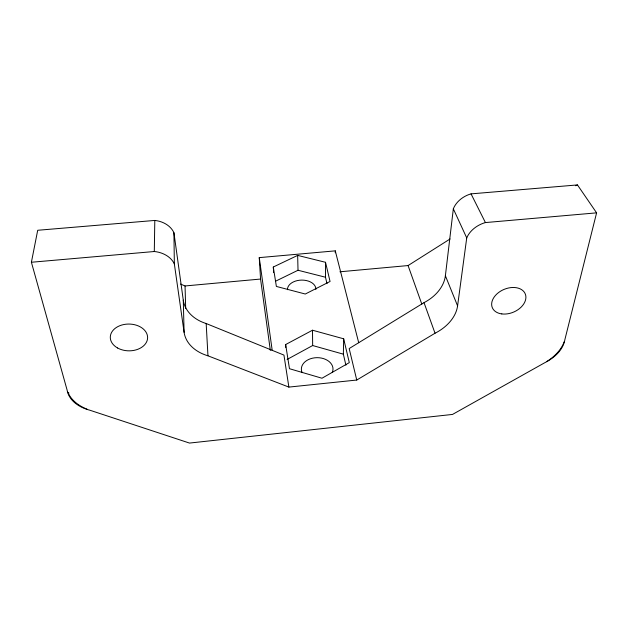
<?xml version="1.0" encoding="UTF-8"?>
<svg xmlns="http://www.w3.org/2000/svg" width="628" height="628" viewBox="0 0 628 628"><rect width="100%" height="100%" fill="white"/><g stroke="black" fill="none" stroke-linecap="round" stroke-linejoin="round"><path stroke-width="0.94" d="M326.976 283.66L325.485 277.223L325.524 262.3L297.656 255.392L273.298 267.018L273.384 268.886M335.258 252.801L335.281 250.855L259.254 257.629L260.557 279.052L270.346 350.4M174.349 263.925A24.209 18.62 1.2 0 0 154.3 251.514L154.802 220.436L37.704 230.272L31.4 262.253L67.078 389.972C69.017 401.135 79.772 407.572 89.906 410.233L189.499 443.07L452.513 414.433L544.421 362.913C553.912 358.148 563.096 350.377 564.941 339.371L596.6 212.853L577.462 184.93L471.039 193.871A22.388 16.948 -25.7 0 0 453.33 208.834L445.385 275.739L457.584 305.883A40.616 29.116 -18.2 0 1 435.031 333.233L356.751 380.042L288.872 387.091L207.962 355.809A41.472 30.427 -5.3 0 1 184.098 332.306L174.349 263.925L173.925 232.729A23.103 18.291 2.2 0 0 154.802 220.436M345.902 365.198L343.351 354.168L343.673 338.806L312.493 330.218L285.646 344.552L285.764 347.433M68.523 394.667L68.75 392.72M457.584 305.883L466.73 237.91L453.33 208.834M339.905 271.791L408.074 265.558L450.095 238.962M445.385 275.739A38.912 28.833 -18.7 0 1 424.018 302.641L349.176 348.556L356.751 380.042M287.098 359.459L312.658 345.533L343.351 354.168M275.723 281.124L298.017 270.26L325.485 277.223M575.688 185.747L577.462 184.93M180.534 284.052L185.048 285.96L260.557 279.052M31.4 262.253L154.3 251.514M466.73 237.91A23.424 17.192 -24.8 0 1 485.42 222.571L596.6 212.853M173.925 232.729L183.282 300.129A39.697 30.066 -4.8 0 0 206.172 323.53L283.942 355.095L288.872 387.091M471.039 193.871L485.42 222.571M424.018 302.641L435.031 333.233M408.074 265.558L421.82 304.148M335.281 250.855L358.714 342.747M343.673 338.806L349.309 362.623L321.976 378.229L289.477 368.714L285.646 344.552M325.524 262.3L330.053 281.477L305.279 294.022L276.375 286.439L273.298 267.018M259.254 257.629L272.207 350.393M206.172 323.53L207.962 355.809M273.478 270.754L273.565 272.623M185.048 285.96L185.684 308.356M183.282 300.129L184.098 332.306M297.656 255.392L298.017 270.26M312.493 330.218L312.658 345.533M287.475 289.689A14.209 9.184 -1.2 0 1 301.77 280.096A14.209 9.184 -1.2 0 1 315.876 289.461M302.178 372.679A15.818 11.383 -0.2 0 1 317.069 357.67A15.818 11.383 -0.2 0 1 332.267 372.459M87.08 409.205A41.252 28.064 0.7 0 1 67.816 392.147M564.282 341.561A39.14 25.677 -22 0 1 546.972 361.39M501.819 313.921A17.867 12.317 -22.9 0 0 525.817 295.937A17.867 12.317 -22.9 0 0 498.687 292.46A17.867 12.317 -22.9 0 0 501.819 313.921M117.585 347.99A18.659 13.392 0.8 0 0 147.454 339.324A18.659 13.392 0.8 0 0 121.824 325.021A18.659 13.392 0.8 0 0 117.585 347.99"/></g></svg>
